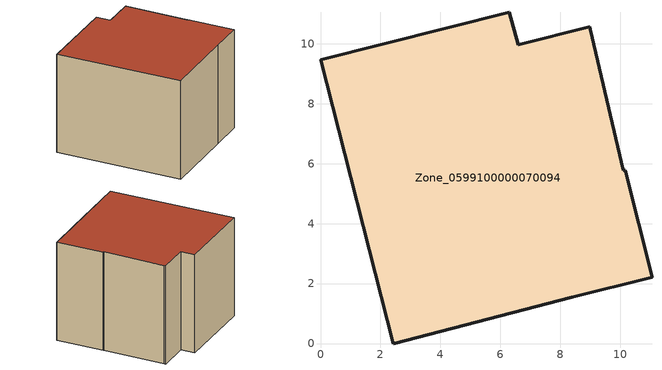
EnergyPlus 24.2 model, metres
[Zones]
Zone_0599100000070094
 floor ground (C_G): 2.42,0 0,9.47 6.3,11.05 6.59,9.97 8.98,10.57 9,10.48 10.1,5.78 10.17,5.78 11.06,2.22 8.39,1.55 z0
 wall outside (C_F): 6.59,9.97 6.3,11.05 0,9.47 2.42,0 8.39,1.55 11.06,2.22 10.17,5.78 10.1,5.78 9,10.48 8.98,10.57 6.59,9.97 z0:7.84
 roof outside (C_R): 9,10.48 8.98,10.57 6.59,9.97 6.3,11.05 0,9.47 2.42,0 8.39,1.55 11.06,2.22 10.17,5.78 10.1,5.78 z7.84
[BUILDING]
Pand.0599100000070094: North Axis=0; Terrain=City; Loads Convergence Tolerance Value=0.04; Temperature Convergence Tolerance Value=0.4; Solar Distribution=FullExterior; Maximum Number of Warmup Days=25; Minimum Number of Warmup Days=1
[Site:Location]
Rotterdam.The.Hague.AP_ZH_NLD Design_Conditions: Latitude=51.96; Longitude=4.45; Time Zone=1; Elevation=-4.5
[SITE:GROUNDTEMPERATURE:BUILDINGSURFACE]
18, 18, 18, 18, 18, 18, 18, 18, 18, 18, 18, 18
[MATERIAL] Thermal Absorptance=0.9; Solar Absorptance=0.7; Visible Absorptance=0.7
Name | Roughness | Thickness | Conductivity | Density | Specific Heat
G.TC.1965-1974 | MediumSmooth | 0.15 | 0.882353 | 540 | 1210
F.TC.1965-1974 | Rough | 0.3 | 0.697674 | 1920 | 840
R.TC.1965-1974 | MediumRough | 0.2 | 0.232558 | 1500 | 1000
[CONSTRUCTION]
C_G: G.TC.1965-1974
C_F: F.TC.1965-1974
C_R: R.TC.1965-1974
[ZONE]
Zone_0599100000070094: Type=1; Multiplier=1; Ceiling Height=Autocalculate; Volume=Autocalculate; Floor Area=autocalculate; Part of Total Floor Area=Yes
[ZONEINFILTRATION:DESIGNFLOWRATE]
Infil_Zone_0599100000070094: Zone or ZoneList or Space or SpaceList=Zone_0599100000070094; Schedule=AlwaysOn; Design Flow Rate Calculation Method=Flow/Area; Flow Rate per Floor Area=0.003; Constant Term Coefficient=1; Temperature Term Coefficient=0; Velocity Term Coefficient=0; Velocity Squared Term Coefficient=0
[HVACTEMPLATE:ZONE:IDEALLOADSAIRSYSTEM]
Zone_0599100000070094: Maximum Heating Supply Air Temperature=50; Minimum Cooling Supply Air Temperature=13; Maximum Heating Supply Air Humidity Ratio=0.0156; Minimum Cooling Supply Air Humidity Ratio=0.0077; Heating Limit=NoLimit; Cooling Limit=NoLimit; Dehumidification Control Type=ConstantSensibleHeatRatio; Cooling Sensible Heat Ratio=0.7; Dehumidification Setpoint=60; Humidification Control Type=None; Humidification Setpoint=30; Outdoor Air Method=None; Outdoor Air Flow Rate per Person=0.00944; Outdoor Air Flow Rate per Zone Floor Area=0; Outdoor Air Flow Rate per Zone=0; Demand Controlled Ventilation Type=None; Outdoor Air Economizer Type=NoEconomizer; Heat Recovery Type=None; Sensible Heat Recovery Effectiveness=0.7; Latent Heat Recovery Effectiveness=0.65
[ZONECONTROL:THERMOSTAT]
ThermostatControl_Zone_0599100000070094: Zone or ZoneList=Zone_0599100000070094; Control Type Schedule=DualSetpointControlType; Control 1=Thermostat_Zone_0599100000070094; Temperature Difference Between Cutout And Setpoint=0
[THERMOSTATSETPOINT:DUALSETPOINT]
Thermostat_Zone_0599100000070094: Heating Setpoint Temperature Schedule=HeatingSetpoint_Zone_0599100000070094; Cooling Setpoint Temperature Schedule=CoolingSetpoint_Zone_0599100000070094
[SCHEDULE:COMPACT]
HeatingSetpoint_Zone_0599100000070094: Through: 12/31, For: AllDays, Until: 24:00, 21
CoolingSetpoint_Zone_0599100000070094: Through: 12/31, For: AllDays, Until: 24:00, 24
DualSetpointControlType: Through: 12/31, For: AllDays, Until: 24:00, 4
AlwaysOn: Through: 12/31, For: AllDays, Until: 24:00, 1
